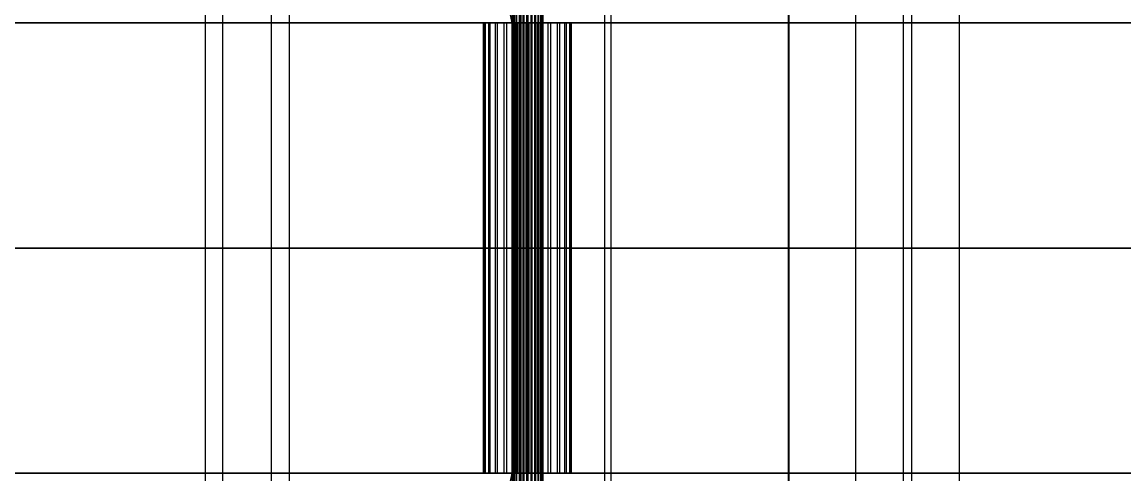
# Model space of a CAD drawing. Header units: millimetres. Extents: x -1970 to 59977, y -65068 to 6837.
# Drawn here: x 23485 to 24122, y -18130 to -17870 of the extents above; entities that cross this region are included whole.
import ezdxf

# ---------------------------------------------------------------- set-up
doc = ezdxf.new("R2010")
doc.units = ezdxf.units.MM
doc.layers.add('COTAS_O', color=1, linetype='Continuous', lineweight=0)
doc.layers.add('superior_C02', color=7, linetype='Continuous', lineweight=0)
doc.dimstyles.new('R19_100', dxfattribs={"dimtxt": 250, "dimasz": 150, "dimexe": 150, "dimexo": 80, "dimgap": 100, "dimtad": 1, "dimtih": 1, "dimtoh": 1, "dimdsep": 46, "dimcen": 0.09, "dimadec": 0, "dimazin": 0, "dimtfac": 1, "dimtdec": 4, "dimtofl": 0, "dimtmove": 0, "dimatfit": 3, "dimfxl": 1, "dimtolj": 1, "dimtzin": 0, "dimarcsym": 0})

# ---------------------------------------------------------------- blocks, each defined once
blk = doc.blocks.new('*D34')
at = {"layer": 'COTAS_O', "color": 0, "lineweight": -2, "transparency": 16777216}
for p, q in [((24548.19, -17510), (23778.19, -17510)), ((23928.19, -19330), (23928.19, -17660)), ((24548.19, -19480), (23778.19, -19480))]:
    blk.add_line(p, q, dxfattribs=at)
at = {"layer": 'COTAS_O', "color": 0, "transparency": 16777216}
for points in [[(23903.19, -17660), (23953.19, -17660), (23928.19, -17510)], [(23903.19, -19330), (23953.19, -19330), (23928.19, -19480)]]:
    blk.add_solid(points, dxfattribs=at)
at = {"layer": 'Defpoints', "color": 0, "transparency": 16777216}
for p in [(23928.19, -17510), (24628.19, -17510), (24628.19, -19480)]:
    blk.add_point(p, dxfattribs=at)

msp = doc.modelspace()

# ---------------------------------------------------------------- linework, layer by layer
at = {"layer": 'superior_C02'}
for p, q in [((23591.099, -17550), (23591.099, -18450)), ((23601.328, -18450), (23601.328, -17550)), ((23629.353, -18450), (23629.353, -17550)), ((23639.582, -17550), (23639.582, -18450)), ((23966.747, -17570), (23966.747, -18430)), ((23994.247, -17570), (23994.247, -18430)), ((23999.247, -18430), (23999.247, -17570)), ((24026.747, -18430), (24026.747, -17570)), ((23773.331, -17575), (23773.331, -18425)), ((23776.839, -18425), (23776.839, -17575)), ((23821.913, -18425), (23821.913, -17575)), ((23825.42, -17575), (23825.42, -18425)), ((23748.109, -17771.702), (23768.113, -17870)), ((23769.857, -17870), (23749.853, -17771.702)), ((23768.286, -18148), (23768.286, -17852)), ((23768.512, -18148), (23768.512, -17852)), ((23768.674, -18148), (23768.674, -17852)), ((23769.335, -18148), (23769.335, -17852)), ((23769.648, -18148), (23769.648, -17852)), ((23770.699, -18148), (23770.699, -17852)), ((23771.142, -18148), (23771.142, -17852)), ((23772.512, -18148), (23772.512, -17852)), ((23773.055, -18148), (23773.055, -17852)), ((23774.65, -18148), (23774.65, -17852)), ((23775.255, -18148), (23775.255, -17852)), ((23776.968, -18148), (23776.968, -17852)), ((23777.594, -18148), (23777.594, -17852)), ((23779.306, -18148), (23779.306, -17852)), ((23779.911, -18148), (23779.911, -17852)), ((23781.507, -18148), (23781.507, -17852)), ((23782.049, -18148), (23782.049, -17852)), ((23783.419, -18148), (23783.419, -17852)), ((23783.862, -18148), (23783.862, -17852)), ((23784.914, -18148), (23784.914, -17852)), ((23785.227, -18148), (23785.227, -17852)), ((23785.888, -17852), (23785.888, -18148)), ((23786.05, -18148), (23786.05, -17852)), ((23786.275, -18148), (23786.275, -17852)), ((23337.537, -17870), (23768.113, -17870)), ((23769.857, -17870), (23339.281, -17870)), ((23752.532, -17870), (23751.896, -17870)), ((23751.896, -17870), (23752.99, -17870)), ((23751.896, -18130), (23751.896, -17870)), ((23754.855, -17870), (23752.532, -17870)), ((23752.532, -18130), (23752.532, -17870)), ((23752.99, -17870), (23755.739, -17870)), ((23752.99, -18130), (23752.99, -17870)), ((23758.706, -17870), (23754.855, -17870)), ((23754.855, -18130), (23754.855, -17870)), ((23755.739, -17870), (23759.956, -17870)), ((23755.739, -18130), (23755.739, -17870)), ((23763.823, -17870), (23758.706, -17870)), ((23758.706, -18130), (23758.706, -17870)), ((23759.956, -17870), (23765.354, -17870)), ((23759.956, -18130), (23759.956, -17870)), ((23769.857, -17870), (23763.823, -17870)), ((23763.823, -18130), (23763.823, -17870)), ((23765.354, -17870), (23771.564, -17870)), ((23765.354, -18130), (23765.354, -17870)), ((23768.113, -17870), (23768.113, -18000)), ((23768.113, -17870), (24198.689, -17870)), ((23769.857, -18000), (23769.857, -17870)), ((24200.433, -17870), (23769.857, -17870)), ((23776.397, -17870), (23769.857, -17870)), ((23769.857, -18130), (23769.857, -17870)), ((23771.564, -17870), (23778.164, -17870)), ((23771.564, -18130), (23771.564, -17870)), ((23782.997, -17870), (23776.397, -17870)), ((23776.397, -18130), (23776.397, -17870)), ((23778.164, -17870), (23784.704, -17870)), ((23778.164, -18130), (23778.164, -17870)), ((23789.208, -17870), (23782.997, -17870)), ((23782.997, -18130), (23782.997, -17870)), ((23784.704, -17870), (23790.738, -17870)), ((23784.704, -18130), (23784.704, -17870)), ((23794.606, -17870), (23789.208, -17870)), ((23789.208, -18130), (23789.208, -17870)), ((23790.738, -17870), (23795.855, -17870)), ((23790.738, -18130), (23790.738, -17870)), ((23798.823, -17870), (23794.606, -17870)), ((23794.606, -18130), (23794.606, -17870)), ((23795.855, -17870), (23799.706, -17870)), ((23795.855, -18130), (23795.855, -17870)), ((23801.572, -17870), (23798.823, -17870)), ((23798.823, -18130), (23798.823, -17870)), ((23799.706, -17870), (23802.029, -17870)), ((23799.706, -18130), (23799.706, -17870)), ((23802.665, -17870), (23801.572, -17870)), ((23801.572, -17870), (23801.572, -18130)), ((23802.029, -17870), (23802.665, -17870)), ((23802.029, -18130), (23802.029, -17870)), ((23802.665, -18130), (23802.665, -17870)), ((23337.537, -18000), (23768.113, -18000)), ((23769.857, -18000), (23339.281, -18000)), ((23768.113, -18000), (23768.113, -18130)), ((23768.113, -18000), (24198.689, -18000)), ((23769.857, -18130), (23769.857, -18000)), ((24200.433, -18000), (23769.857, -18000)), ((23337.537, -18130), (23768.113, -18130)), ((23769.857, -18130), (23339.281, -18130)), ((23768.113, -18130), (23748.109, -18228.298)), ((23749.853, -18228.298), (23769.857, -18130)), ((23752.99, -18130), (23751.896, -18130)), ((23751.896, -18130), (23752.532, -18130)), ((23752.532, -18130), (23754.855, -18130)), ((23755.739, -18130), (23752.99, -18130)), ((23754.855, -18130), (23758.706, -18130)), ((23759.956, -18130), (23755.739, -18130)), ((23758.706, -18130), (23763.823, -18130)), ((23765.354, -18130), (23759.956, -18130)), ((23763.823, -18130), (23769.857, -18130)), ((23771.564, -18130), (23765.354, -18130)), ((23768.113, -18130), (24198.689, -18130)), ((24200.433, -18130), (23769.857, -18130)), ((23769.857, -18130), (23776.397, -18130)), ((23778.164, -18130), (23771.564, -18130)), ((23776.397, -18130), (23782.997, -18130)), ((23784.704, -18130), (23778.164, -18130)), ((23782.997, -18130), (23789.208, -18130)), ((23790.738, -18130), (23784.704, -18130)), ((23789.208, -18130), (23794.606, -18130)), ((23795.855, -18130), (23790.738, -18130)), ((23794.606, -18130), (23798.823, -18130)), ((23799.706, -18130), (23795.855, -18130)), ((23798.823, -18130), (23801.572, -18130)), ((23802.029, -18130), (23799.706, -18130)), ((23801.572, -18130), (23802.665, -18130)), ((23802.665, -18130), (23802.029, -18130))]:
    msp.add_line(p, q, dxfattribs=at)

# ---------------------------------------------------------------- dimensions: what is measured, and where the dimension line sits
at = {"layer": 'COTAS_O'}
dim = msp.add_aligned_dim(p1=(24628.187, -19480), p2=(24628.187, -17510), distance=700, text='<> O', dimstyle='R19_100', dxfattribs=at)
dim.commit()
dim.dimension.update_dxf_attribs({"geometry": '*D34', "text_midpoint": (23928.187, -18495)})

doc.saveas('drawing.dxf')
